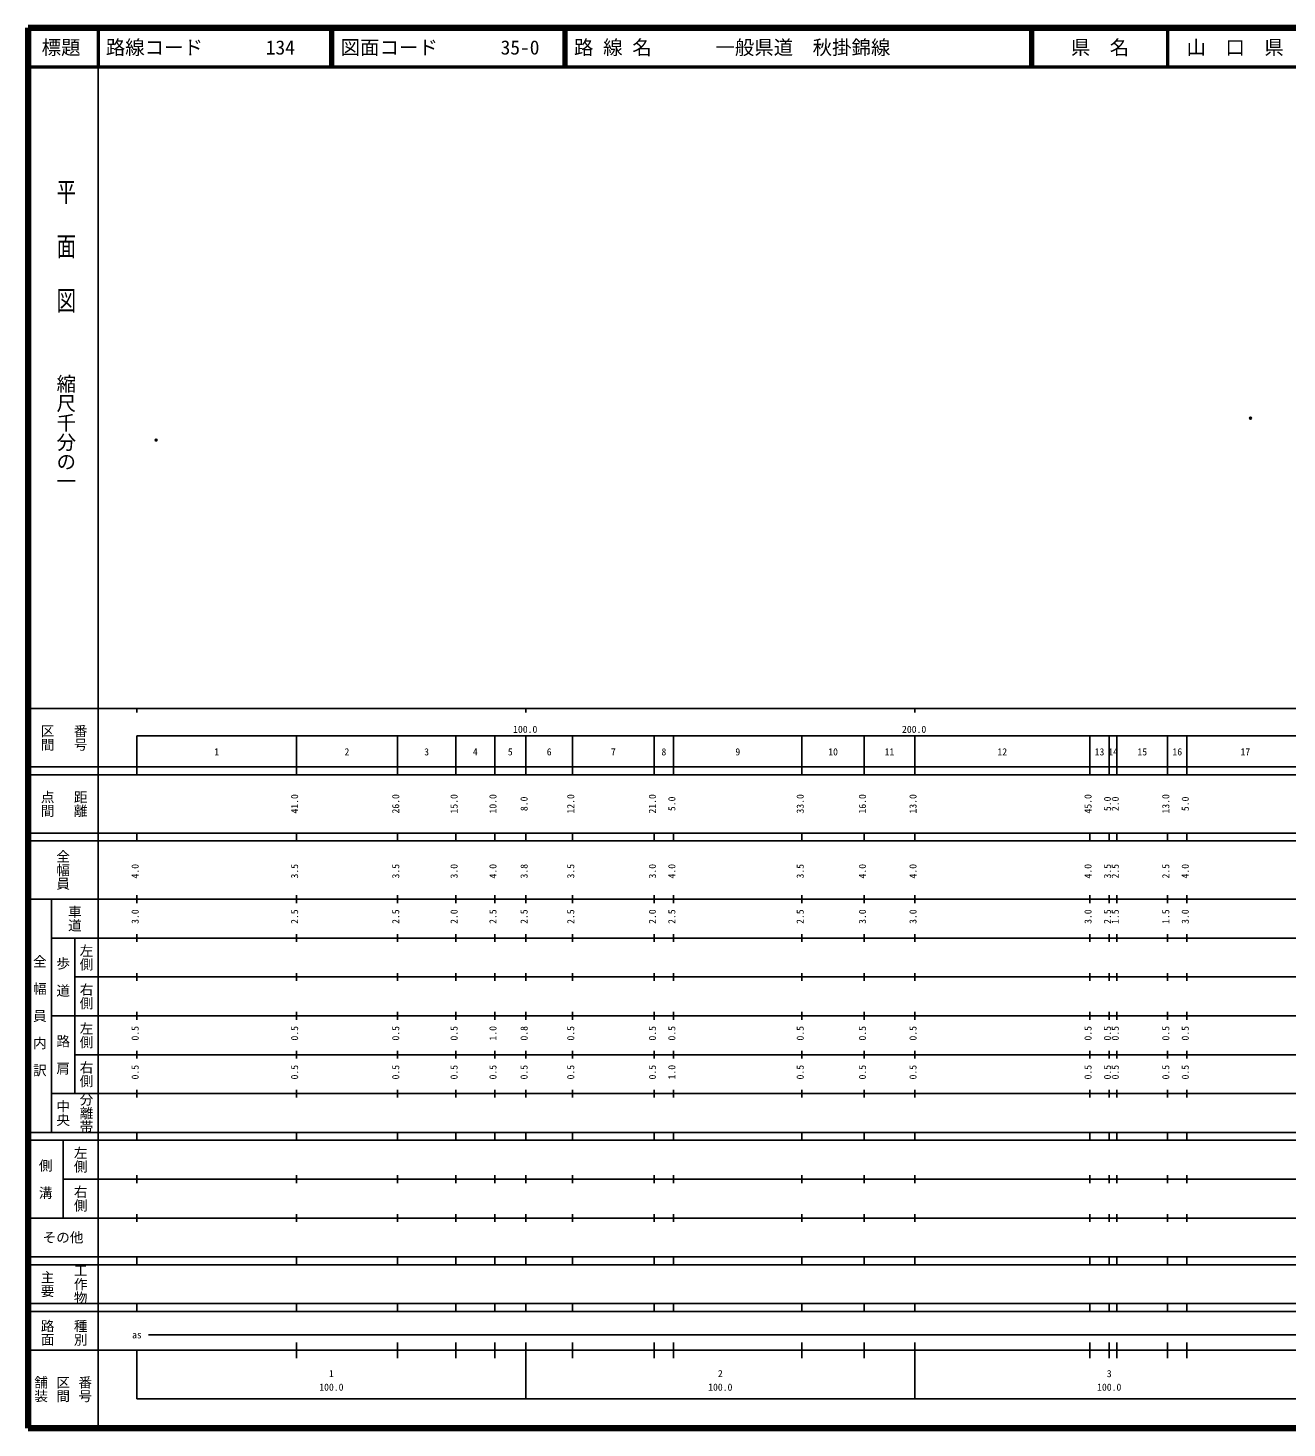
# Model space of a CAD drawing. Units: millimetres on the paper. Extents: x 40 to 680, y 20 to 380.
# Drawn here: x 40 to 363.7, y 20 to 380 of the extents above; entities that cross this region are included whole.
import ezdxf
from ezdxf.enums import TextEntityAlignment as Align

# ---------------------------------------------------------------- set-up
doc = ezdxf.new("R2010")
doc.units = ezdxf.units.MM
doc.header["$PDMODE"] = 32
doc.header["$PDSIZE"] = 0.5
doc.layers.add('M-OTRS', color=6, linetype='Continuous')
doc.layers.add('M-TTL-TXT', color=7, linetype='Continuous')
for name, color, linetype, lineweight in [('M-TTL', 2, 'Continuous', 140), ('M-TTL-BAND', 7, 'Continuous', 25), ('M-TTL-LINE', 7, 'Continuous', 50)]:
    doc.layers.add(name, color=color, linetype=linetype, lineweight=lineweight)
doc.styles.add('@ＭＳ ゴシック', font='')
doc.styles.add('ＭＳ ゴシック', font='')
doc.styles.get('@ＭＳ ゴシック').set_extended_font_data('@MS Gothic')
doc.styles.get('ＭＳ ゴシック').set_extended_font_data('MS Gothic')

msp = doc.modelspace()

# ---------------------------------------------------------------- linework, layer by layer
at = {"layer": 'M-OTRS'}
for p in [(354.323, 279.639), (72.938, 274.05)]:
    msp.add_point(p, dxfattribs=at)
at = {"layer": 'M-TTL'}
for p, q in [((40, 380), (40, 20)), ((680, 380), (40, 380)), ((40, 20), (680, 20))]:
    msp.add_line(p, q, dxfattribs=at)
at = {"layer": 'M-TTL-BAND'}
for p, q in [((58, 370), (58, 20)), ((40, 205), (579, 205)), ((68, 205), (68, 204)), ((168, 205), (168, 204)), ((268, 205), (268, 204)), ((68, 198), (579, 198)), ((68, 198), (68, 188)), ((109, 188), (109, 198)), ((135, 188), (135, 198)), ((150, 188), (150, 198)), ((160, 188), (160, 198)), ((168, 188), (168, 198)), ((180, 188), (180, 198)), ((201, 188), (201, 198)), ((206, 188), (206, 198)), ((239, 188), (239, 198)), ((255, 188), (255, 198)), ((268, 188), (268, 198)), ((313, 188), (313, 198)), ((318, 188), (318, 198)), ((320, 188), (320, 198)), ((333, 188), (333, 198)), ((338, 188), (338, 198)), ((40, 190), (579, 190)), ((40, 188), (579, 188)), ((40, 173), (579, 173)), ((68, 171), (68, 173)), ((109, 171), (109, 173)), ((135, 171), (135, 173)), ((150, 171), (150, 173)), ((160, 171), (160, 173)), ((168, 171), (168, 173)), ((180, 171), (180, 173)), ((201, 171), (201, 173)), ((206, 171), (206, 173)), ((239, 171), (239, 173)), ((255, 171), (255, 173)), ((268, 171), (268, 173)), ((313, 171), (313, 173)), ((318, 171), (318, 173)), ((320, 171), (320, 173)), ((333, 171), (333, 173)), ((338, 171), (338, 173)), ((40, 171), (579, 171)), ((40, 156), (579, 156)), ((46, 96), (46, 156)), ((68, 155), (68, 157)), ((109, 155), (109, 157)), ((135, 155), (135, 157)), ((150, 155), (150, 157)), ((160, 155), (160, 157)), ((168, 155), (168, 157)), ((180, 155), (180, 157)), ((201, 155), (201, 157)), ((206, 155), (206, 157)), ((239, 155), (239, 157)), ((255, 155), (255, 157)), ((268, 155), (268, 157)), ((313, 155), (313, 157)), ((318, 155), (318, 157)), ((320, 155), (320, 157)), ((333, 155), (333, 157)), ((338, 155), (338, 157)), ((46, 146), (579, 146)), ((52, 146), (52, 106)), ((68, 145), (68, 147)), ((109, 145), (109, 147)), ((135, 145), (135, 147)), ((150, 145), (150, 147)), ((160, 145), (160, 147)), ((168, 145), (168, 147)), ((180, 145), (180, 147)), ((201, 145), (201, 147)), ((206, 145), (206, 147)), ((239, 145), (239, 147)), ((255, 145), (255, 147)), ((268, 145), (268, 147)), ((313, 145), (313, 147)), ((318, 145), (318, 147)), ((320, 145), (320, 147)), ((333, 145), (333, 147)), ((338, 145), (338, 147)), ((68, 135), (68, 137)), ((109, 135), (109, 137)), ((135, 135), (135, 137)), ((150, 135), (150, 137)), ((160, 135), (160, 137)), ((168, 135), (168, 137)), ((180, 135), (180, 137)), ((201, 135), (201, 137)), ((206, 135), (206, 137)), ((239, 135), (239, 137)), ((255, 135), (255, 137)), ((268, 135), (268, 137)), ((313, 135), (313, 137)), ((318, 135), (318, 137)), ((320, 135), (320, 137)), ((333, 135), (333, 137)), ((338, 135), (338, 137)), ((52, 136), (579, 136)), ((46, 126), (579, 126)), ((68, 125), (68, 127)), ((109, 125), (109, 127)), ((135, 125), (135, 127)), ((150, 125), (150, 127)), ((160, 125), (160, 127)), ((168, 125), (168, 127)), ((180, 125), (180, 127)), ((201, 125), (201, 127)), ((206, 125), (206, 127)), ((239, 125), (239, 127)), ((255, 125), (255, 127)), ((268, 125), (268, 127)), ((313, 125), (313, 127)), ((318, 125), (318, 127)), ((320, 125), (320, 127)), ((333, 125), (333, 127)), ((338, 125), (338, 127)), ((52, 116), (579, 116)), ((68, 115), (68, 117)), ((109, 115), (109, 117)), ((135, 115), (135, 117)), ((150, 115), (150, 117)), ((160, 115), (160, 117)), ((168, 115), (168, 117)), ((180, 115), (180, 117)), ((201, 115), (201, 117)), ((206, 115), (206, 117)), ((239, 115), (239, 117)), ((255, 115), (255, 117)), ((268, 115), (268, 117)), ((313, 115), (313, 117)), ((318, 115), (318, 117)), ((320, 115), (320, 117)), ((333, 115), (333, 117)), ((338, 115), (338, 117)), ((46, 106), (579, 106)), ((68, 105), (68, 107)), ((109, 105), (109, 107)), ((135, 105), (135, 107)), ((150, 105), (150, 107)), ((160, 105), (160, 107)), ((168, 105), (168, 107)), ((180, 105), (180, 107)), ((201, 105), (201, 107)), ((206, 105), (206, 107)), ((239, 105), (239, 107)), ((255, 105), (255, 107)), ((268, 105), (268, 107)), ((313, 105), (313, 107)), ((318, 105), (318, 107)), ((320, 105), (320, 107)), ((333, 105), (333, 107)), ((338, 105), (338, 107)), ((40, 96), (579, 96)), ((40, 94), (579, 94)), ((49, 94), (49, 74)), ((68, 94), (68, 96)), ((109, 94), (109, 96)), ((135, 94), (135, 96)), ((150, 94), (150, 96)), ((160, 94), (160, 96)), ((168, 94), (168, 96)), ((180, 94), (180, 96)), ((201, 94), (201, 96)), ((206, 94), (206, 96)), ((239, 94), (239, 96)), ((255, 94), (255, 96)), ((268, 94), (268, 96)), ((313, 94), (313, 96)), ((318, 94), (318, 96)), ((320, 94), (320, 96)), ((333, 94), (333, 96)), ((338, 94), (338, 96)), ((49, 84), (579, 84)), ((68, 83), (68, 85)), ((109, 83), (109, 85)), ((135, 83), (135, 85)), ((150, 83), (150, 85)), ((160, 83), (160, 85)), ((168, 83), (168, 85)), ((180, 83), (180, 85)), ((201, 83), (201, 85)), ((206, 83), (206, 85)), ((239, 83), (239, 85)), ((255, 83), (255, 85)), ((268, 83), (268, 85)), ((313, 83), (313, 85)), ((318, 83), (318, 85)), ((320, 83), (320, 85)), ((333, 83), (333, 85)), ((338, 83), (338, 85)), ((40, 74), (579, 74)), ((68, 73), (68, 75)), ((109, 73), (109, 75)), ((135, 73), (135, 75)), ((150, 73), (150, 75)), ((160, 73), (160, 75)), ((168, 73), (168, 75)), ((180, 73), (180, 75)), ((201, 73), (201, 75)), ((206, 73), (206, 75)), ((239, 73), (239, 75)), ((255, 73), (255, 75)), ((268, 73), (268, 75)), ((313, 73), (313, 75)), ((318, 73), (318, 75)), ((320, 73), (320, 75)), ((333, 73), (333, 75)), ((338, 73), (338, 75)), ((40, 64), (579, 64)), ((40, 62), (579, 62)), ((68, 62), (68, 64)), ((109, 62), (109, 64)), ((135, 62), (135, 64)), ((150, 62), (150, 64)), ((160, 62), (160, 64)), ((168, 62), (168, 64)), ((180, 62), (180, 64)), ((201, 62), (201, 64)), ((206, 62), (206, 64)), ((239, 62), (239, 64)), ((255, 62), (255, 64)), ((268, 62), (268, 64)), ((313, 62), (313, 64)), ((318, 62), (318, 64)), ((320, 62), (320, 64)), ((333, 62), (333, 64)), ((338, 62), (338, 64)), ((40, 52), (579, 52)), ((68, 50), (68, 52)), ((109, 50), (109, 52)), ((135, 50), (135, 52)), ((150, 50), (150, 52)), ((160, 50), (160, 52)), ((168, 50), (168, 52)), ((180, 50), (180, 52)), ((201, 50), (201, 52)), ((206, 50), (206, 52)), ((239, 50), (239, 52)), ((255, 50), (255, 52)), ((268, 50), (268, 52)), ((313, 50), (313, 52)), ((318, 50), (318, 52)), ((320, 50), (320, 52)), ((333, 50), (333, 52)), ((338, 50), (338, 52)), ((40, 50), (579, 50)), ((71, 44), (565, 44)), ((40, 40), (579, 40)), ((68, 40), (68, 27.5)), ((109, 38), (109, 42)), ((135, 38), (135, 42)), ((150, 38), (150, 42)), ((160, 38), (160, 42)), ((168, 27.5), (168, 42)), ((180, 38), (180, 42)), ((201, 38), (201, 42)), ((206, 38), (206, 42)), ((239, 38), (239, 42)), ((255, 38), (255, 42)), ((268, 27.5), (268, 42)), ((313, 38), (313, 42)), ((318, 38), (318, 42)), ((320, 38), (320, 42)), ((333, 38), (333, 42)), ((338, 38), (338, 42)), ((68, 27.5), (579, 27.5))]:
    msp.add_line(p, q, dxfattribs=at)
at = {"layer": 'M-TTL-LINE'}
for p, q in [((58, 380), (58, 370)), ((117.75, 380), (117.75, 370)), ((118.25, 380), (118.25, 370)), ((177.75, 380), (177.75, 370)), ((178.25, 380), (178.25, 370)), ((297.75, 380), (297.75, 370)), ((298.25, 380), (298.25, 370)), ((333, 380), (333, 370)), ((40, 370), (680, 370))]:
    msp.add_line(p, q, dxfattribs=at)

# ---------------------------------------------------------------- texts
at = {"layer": 'M-TTL-BAND', "style": '@ＭＳ ゴシック', "width": 1.4}
msp.add_text('平  面  図', height=3.666, rotation=270, dxfattribs=at).set_placement((49.777, 306.475), align=Align.MIDDLE_RIGHT)
at = {"layer": 'M-TTL-BAND', "style": '@ＭＳ ゴシック'}
msp.add_text('縮尺千分の一', height=3.666, rotation=270, dxfattribs=at).set_placement((49.777, 261.03), align=Align.MIDDLE_RIGHT)
for s, p in [('区間', (45, 197.5)), ('番号', (53.5, 197.5)), ('点間', (45, 180.5)), ('距離', (53.5, 180.5)), ('全幅員', (49, 163.5)), ('車道', (52, 151)), ('左側', (55, 141)), ('全\u3000幅\u3000員\u3000内\u3000訳', (43, 126)), ('歩\u3000道', (49, 136)), ('右側', (55, 131)), ('左側', (55, 121)), ('路\u3000肩', (49, 116)), ('右側', (55, 111)), ('分離帯', (55, 101)), ('中央', (49, 101)), ('左側', (53.5, 89)), ('側\u3000溝', (44.5, 84)), ('右側', (53.5, 79)), ('工作物', (53.5, 57)), ('主要', (45, 57)), ('路面', (45, 44.5)), ('種別', (53.5, 44.5)), ('舗装', (43.333, 30)), ('区間', (49, 30)), ('番号', (54.667, 30))]:
    msp.add_text(s, height=2.566, rotation=270, dxfattribs=at).set_placement(p, align=Align.MIDDLE_CENTER)
at = {"layer": 'M-TTL-BAND', "style": 'ＭＳ ゴシック'}
for s, p in [('100.0', (167.844, 198.195)), ('200.0', (267.844, 198.195)), ('1', (88.5, 192.405)), ('2', (122, 192.405)), ('3', (142.5, 192.405)), ('4', (155, 192.405)), ('5', (164, 192.405)), ('6', (174, 192.405)), ('7', (190.5, 192.405)), ('8', (203.5, 192.405)), ('9', (222.5, 192.405)), ('10', (247, 192.405)), ('11', (261.5, 192.405)), ('12', (290.5, 192.405)), ('13', (315.5, 192.405)), ('14', (319, 192.405)), ('15', (326.5, 192.405)), ('16', (335.5, 192.405)), ('17', (353, 192.405)), ('as', (68, 42.5)), ('1', (118, 32.523)), ('2', (218, 32.523)), ('3', (318, 32.523)), ('100.0', (118, 29.033)), ('100.0', (218, 29.033)), ('100.0', (318, 29.033))]:
    msp.add_text(s, height=1.833, dxfattribs=at).set_placement(p, align=Align.BOTTOM_CENTER)
for s, p in [('41.0', (110, 180.5)), ('26.0', (136, 180.5)), ('15.0', (151, 180.5)), ('10.0', (161, 180.5)), ('8.0', (169, 180.5)), ('12.0', (181, 180.5)), ('21.0', (202, 180.5)), ('5.0', (207, 180.5)), ('33.0', (240, 180.5)), ('16.0', (256, 180.5)), ('13.0', (269, 180.5)), ('45.0', (314, 180.5)), ('5.0', (319, 180.5)), ('2.0', (321, 180.5)), ('13.0', (334, 180.5)), ('5.0', (339, 180.5)), ('4.0', (69, 163.174)), ('3.5', (110, 163.174)), ('3.5', (136, 163.174)), ('3.0', (151, 163.174)), ('4.0', (161, 163.174)), ('3.8', (169, 163.174)), ('3.5', (181, 163.174)), ('3.0', (202, 163.174)), ('4.0', (207, 163.174)), ('3.5', (240, 163.174)), ('4.0', (256, 163.174)), ('4.0', (269, 163.174)), ('4.0', (314, 163.174)), ('3.5', (319, 163.174)), ('2.5', (321, 163.174)), ('2.5', (334, 163.174)), ('4.0', (339, 163.174)), ('3.0', (69, 151.5)), ('2.5', (110, 151.5)), ('2.5', (136, 151.5)), ('2.0', (151, 151.5)), ('2.5', (161, 151.5)), ('2.5', (169, 151.5)), ('2.5', (181, 151.5)), ('2.0', (202, 151.5)), ('2.5', (207, 151.5)), ('2.5', (240, 151.5)), ('3.0', (256, 151.5)), ('3.0', (269, 151.5)), ('3.0', (314, 151.5)), ('2.5', (319, 151.5)), ('1.5', (321, 151.5)), ('1.5', (334, 151.5)), ('3.0', (339, 151.5)), ('0.5', (69, 121.5)), ('0.5', (110, 121.5)), ('0.5', (136, 121.5)), ('0.5', (151, 121.5)), ('1.0', (161, 121.5)), ('0.8', (169, 121.5)), ('0.5', (181, 121.5)), ('0.5', (202, 121.5)), ('0.5', (207, 121.5)), ('0.5', (240, 121.5)), ('0.5', (256, 121.5)), ('0.5', (269, 121.5)), ('0.5', (314, 121.5)), ('0.5', (319, 121.5)), ('0.5', (321, 121.5)), ('0.5', (334, 121.5)), ('0.5', (339, 121.5)), ('0.5', (69, 111.5)), ('0.5', (110, 111.5)), ('0.5', (136, 111.5)), ('0.5', (151, 111.5)), ('0.5', (161, 111.5)), ('0.5', (169, 111.5)), ('0.5', (181, 111.5)), ('0.5', (202, 111.5)), ('1.0', (207, 111.5)), ('0.5', (240, 111.5)), ('0.5', (256, 111.5)), ('0.5', (269, 111.5)), ('0.5', (314, 111.5)), ('0.5', (319, 111.5)), ('0.5', (321, 111.5)), ('0.5', (334, 111.5)), ('0.5', (339, 111.5))]:
    msp.add_text(s, height=1.833, rotation=90, dxfattribs=at).set_placement(p, align=Align.BOTTOM_CENTER)
msp.add_text('その他', height=2.566, dxfattribs=at).set_placement((49, 69), align=Align.MIDDLE_CENTER)
at = {"layer": 'M-TTL-TXT', "style": 'ＭＳ ゴシック'}
for s, p in [('標題', (48.5, 375)), ('県\u3000名', (315.625, 375)), ('山\u3000口\u3000県', (350.375, 375))]:
    msp.add_text(s, height=3.666, dxfattribs=at).set_placement(p, align=Align.MIDDLE_CENTER)
for s, p in [('路線コード', (60, 375)), ('134', (101.142, 375)), ('図面コード', (120.38, 375)), ('35-0', (161.521, 375)), ('路 線 名', (180.38, 375)), ('一般県道\u3000秋掛錦線', (216.734, 375))]:
    msp.add_text(s, height=3.666, dxfattribs=at).set_placement(p, align=Align.MIDDLE_LEFT)

doc.saveas('drawing.dxf')
